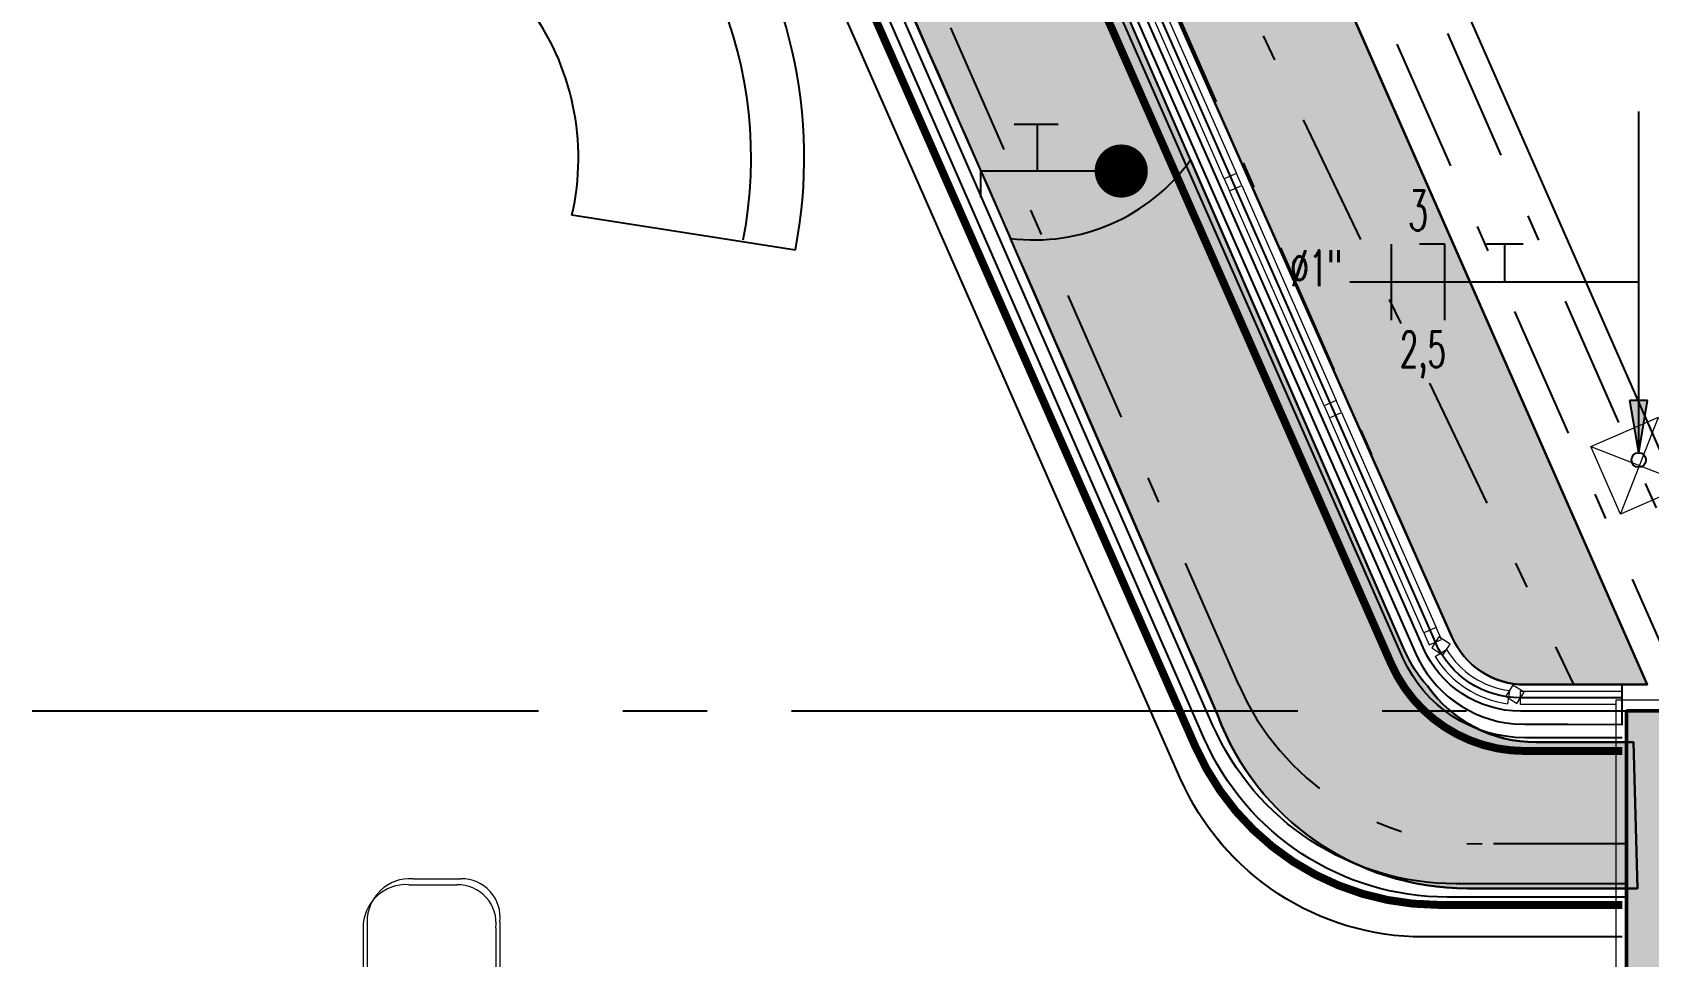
# Model space of a CAD drawing. Extents: x -14.2 to 52.3, y 3.7 to 90.9.
# Drawn here: x 33.48 to 39.56, y 25.63 to 29.11 of the extents above; entities that cross this region are included whole.
import ezdxf
from ezdxf.enums import TextEntityAlignment as Align

# ---------------------------------------------------------------- set-up
doc = ezdxf.new("R2010")
doc.units = 0
for name, pattern in [('DASHDOT', [1, 0.5, -0.25, 0, -0.25]), ('limpo_PINI-PSG-PE-0102-LAZ-R00$0$CENTER2', [28.575000000000003, 19.05, -3.175, 3.175, -3.175]), ('limpo_PINI-PSG-PE-0102-LAZ-R00$0$DASHDOT', [1, 0.5, -0.25, 0, -0.25]), ('limpo_PINI-PSG-PE-0102-LAZ-R00$0$HIDDEN2', [0.1875, 0.125, -0.0625]), ('limpo_PINI-PSG-PE-0102-LAZ-R00$0$TELEFONE_TETO', [1.04, 0.6, -0.1, 0.07, -0.1, 0.07, -0.1])]:
    doc.linetypes.add(name, pattern=pattern)
for name, color, linetype in [('CONTROL', 15, 'DASHDOT'), ('FOR_CONTROL', 2, 'Continuous'), ('limpo_PINI-PSG-PE-0102-LAZ-R00$0$E-TOMADAS', 1, 'Continuous'), ('limpo_PINI-PSG-PE-0102-LAZ-R00$0$FIACAO', 253, 'Continuous'), ('limpo_PINI-PSG-PE-0102-LAZ-R00$0$INDICACAO_CIRCUITO_FIA', 253, 'Continuous'), ('limpo_PINI-PSG-PE-0102-LAZ-R00$0$INDICACAO_DIAM_TUBULACAO', 253, 'Continuous'), ('limpo_PINI-PSG-PE-0102-LAZ-R00$0$LINHA_DE_CHAMADA', 41, 'Continuous'), ('limpo_PINI-PSG-PE-0102-LAZ-R00$0$LUMINÁRIAS', 1, 'Continuous'), ('limpo_PINI-PSG-PE-0102-LAZ-R00$0$PA_ESTR', 181, 'limpo_PINI-PSG-PE-0102-LAZ-R00$0$CENTER2'), ('limpo_PINI-PSG-PE-0102-LAZ-R00$0$PA_EXTE_1', 1, 'Continuous'), ('limpo_PINI-PSG-PE-0102-LAZ-R00$0$PA_EXTE_3', 3, 'Continuous'), ('limpo_PINI-PSG-PE-0102-LAZ-R00$0$PA_INST HID', 162, 'Continuous'), ('limpo_PINI-PSG-PE-0102-LAZ-R00$0$PA_INST_ELET', 162, 'Continuous'), ('limpo_PINI-PSG-PE-0102-LAZ-R00$0$PA_LIDER', 12, 'Continuous'), ('limpo_PINI-PSG-PE-0102-LAZ-R00$0$PA_MOBI', 1, 'Continuous'), ('limpo_PINI-PSG-PE-0102-LAZ-R00$0$PA_PISO_1', 11, 'Continuous'), ('limpo_PINI-PSG-PE-0102-LAZ-R00$0$PA_PROJ_I', 2, 'limpo_PINI-PSG-PE-0102-LAZ-R00$0$DASHDOT'), ('limpo_PINI-PSG-PE-0102-LAZ-R00$0$QUADROS', 1, 'Continuous'), ('limpo_PINI-PSG-PE-0102-LAZ-R00$0$XR_ARQT', 7, 'Continuous'), ('limpo_PINI-PSG-PE-0102-LAZ-R00$0$XR_ELET', 31, 'Continuous'), ('XR_ARQT', 7, 'Continuous')]:
    doc.layers.add(name, color=color, linetype=linetype)
for name, color, linetype, lineweight, true_color in [('limpo_PINI-PSG-PE-0102-LAZ-R00$0$0-8', 7, 'Continuous', 5, 0x999999), ('PA_VEGE_FOR_PESEBZ', 7, 'Continuous', 0, 0x9366e5), ('PA_VEGE_FOR_PHBI', 7, 'Continuous', 0, 0x87c4aa)]:
    doc.layers.add(name, color=color, linetype=linetype, lineweight=lineweight, true_color=true_color)
for name, color, linetype, lineweight in [('limpo_PINI-PSG-PE-0102-LAZ-R00$0$A-FLOR', 192, 'Continuous', 5), ('limpo_PINI-PSG-PE-0102-LAZ-R00$0$A-FLOR-PATT', 8, 'Continuous', 5), ('limpo_PINI-PSG-PE-0102-LAZ-R00$0$A-GLAZ-CURT', 52, 'Continuous', 5), ('limpo_PINI-PSG-PE-0102-LAZ-R00$0$A-GLAZ-CWMG', 1, 'Continuous', 5), ('limpo_PINI-PSG-PE-0102-LAZ-R00$0$A-WALL', 1, 'Continuous', 5), ('limpo_PINI-PSG-PE-0102-LAZ-R00$0$A-WALL-FNSH', 1, 'Continuous', 40), ('limpo_PINI-PSG-PE-0102-LAZ-R00$0$ARQ_MOBILIÁRIO', 135, 'Continuous', 5), ('limpo_PINI-PSG-PE-0102-LAZ-R00$0$LAYOUT_AMB_LAZ_dwg', 8, 'Continuous', 5), ('limpo_PINI-PSG-PE-0102-LAZ-R00$0$S-BEAM', 12, 'Continuous', 5), ('limpo_PINI-PSG-PE-0102-LAZ-R00$0$S-COLS', 52, 'Continuous', 5)]:
    doc.layers.add(name, color=color, linetype=linetype, lineweight=lineweight)
doc.layers.add('PA_VEGE_AUX2', color=6, linetype='Continuous', plot=False)
doc.layers.add('PA_VEGE_FOR_PHDN', color=7, linetype='Continuous', true_color=0xc2ffe0)
doc.styles.add('limpo_PINI-PSG-PE-0102-LAZ-R00$0$RomanS', font='romans__.ttf', dxfattribs={"width": 1.25, "height": 0.03750000000000002})

# ---------------------------------------------------------------- blocks, each defined once
blk = doc.blocks.new('limpo_PINI-PSG-PE-0102-LAZ-R00$0$A$C8f703a41')
at = {"layer": 'limpo_PINI-PSG-PE-0102-LAZ-R00$0$PA_MOBI'}
blk.add_line((0.5514178686292084, -0.2976055240880235), (0.6200701684964685, -0.10975754905785), dxfattribs=at)
for points in [[(-1.340000000000003, -0.595000000000006, -0.4440298507462717), (1.339999999999996, -0.595000000000006, 0.4516522684278552)], [(-1.191639239402221, -0.729123393615172, -0.3055446476750665), (0.5514178686292084, -0.2976055240880235, -0.444029850746271)], [(-0.7312709093469678, -1.190000000000005, -0.4649439703592558), (0.7312709093469678, -1.190000000000005, -0.4440298507462713)]]:
    blk.add_lwpolyline(points, format="xyb", dxfattribs=at)
for points in [[(-0.7300583742681539, -1.190000000000005), (-1.340000000000011, -0.5950000000000131)], [(0.7300583742681539, -1.190000000000005), (1.339999999999996, -0.595000000000006)]]:
    blk.add_lwpolyline(points, dxfattribs=at)
blk = doc.blocks.new('limpo_PINI-PSG-PE-0102-LAZ-R00$0$LAZ GERAL - PNE_dwg-25011385-009 - PRE - PAV_ LAZER - GERAL')
at = {"layer": 'limpo_PINI-PSG-PE-0102-LAZ-R00$0$0-8'}
for p, q in [((13.28212592987141, 1.095977211046218), (13.46319968951363, 1.095977211046218)), ((13.11015248911995, 0.9334829212129065), (13.11015248911995, -3.14152849862576)), ((13.61032352968773, 0.9334953841149805), (13.61032352968773, -3.141540968340635))]:
    blk.add_line(p, q, dxfattribs=at)
blk.add_arc((13.46510836320839, 0.9498558044612402), 0.1461338698917213, 353.5719737863608, 90.74836898082337, dxfattribs=at)
blk.add_ellipse((13.27290802186448, 0.9334829189419693), major_axis=(-0.0262379346162071, 0.1606266966452197), ratio=0.999999962430132, start_param=6.064601172287468, end_param=7.692064346469013, dxfattribs=at)
blk = doc.blocks.new('limpo_PINI-PSG-PE-0102-LAZ-R00$0$PINI-EST-PE-1101-TQR-R20_rvt-1-5PPE_008_LAZER__P_A_0_09_')
at = {"layer": 'limpo_PINI-PSG-PE-0102-LAZ-R00$0$A-FLOR-PATT', "lineweight": 18}
h = blk.add_hatch(dxfattribs=at)
h.set_pattern_fill('FP_1', color=130, style=0, pattern_type=2)
h.set_pattern_definition([(0, (0, 0), (609.6, 152.4), [5.029, -452.171, 5.029, -452.171, -2438.4]), (0, (0, 0), (609.6, 152.4), [-914.4, 5.029, -909.3710000000001, 5.029, -452.171, -1066.8]), (0, (0, 0), (609.6, 152.4), [-2286, 5.029, -299.771, 5.029, -756.971]), (120, (228.6, 76.2), (-436.7822715367483, 451.7290861469939), [5.028999999999999, -452.1709999999999, 5.028999999999999, -452.1709999999999, -2438.4]), (120, (228.6, 76.2), (-436.7822715367483, 451.7290861469939), [-914.3999999999999, 5.028999999999999, -909.371, 5.028999999999999, -452.1709999999999, -1066.8]), (120, (228.6, 76.2), (-436.7822715367483, 451.7290861469939), [-2286, 5.028999999999999, -299.7709999999999, 5.028999999999999, -756.9709999999999]), (240, (304.8, 381), (-172.8177284632514, -604.1290861469938), [5.029, -452.171, 5.029, -452.171, -2438.4]), (240, (304.8, 381), (-172.8177284632514, -604.1290861469938), [-914.4, 5.029, -909.3710000000001, 5.029, -452.171, -1066.8]), (240, (304.8, 381), (-172.8177284632514, -604.1290861469938), [-2286, 5.029, -299.771, 5.029, -756.971])])
h.paths.add_polyline_path([(24174.12948012507, 2434.99993635996), (24175.00013457793, 2434.99993635996), (24174.12948012507, 2482.969898570745), (24165.22718061338, 2434.99993635996)])
h.paths.add_polyline_path([(30483.84847208266, 2434.99993635996), (30485.69203251723, 2434.99993635996), (30469.31467586347, 2443.363483596082), (30482.52136896564, 2435.581564206451)])
h.paths.add_polyline_path([(20090.00013457793, 2435.016531680302), (20210.00013457793, 2435.016531680302), (20210.00013457793, 3076.245419349816), (20090.00013457793, 3098.515104214511), (20090.00013457793, 2438.288857671218)])
h.paths.add_polyline_path([(30434.61739998258, 2466.010731075427), (30410.24526413755, 2483.566790485756), (30420.84526559883, 2474.999936359969)])
h.paths.add_polyline_path([(19811.67382114466, 3241.703788267271), (19820.79708289557, 3290.864403550398), (16899.06737972136, 3833.081068129576), (16828.56817204364, 3795.310644296881), (19810.00013457795, 3242.014392203871)])
h.paths.add_polyline_path([(11437.75475727265, 4789.48763644317), (11429.43224662099, 4790.182109004837), (11436.71033268317, 4789.566540996405)])
h.paths.add_polyline_path([(11269.65790267236, 4802.032646798116), (11267.55227095489, 4802.188822487106), (11267.55227095462, 4802.039693067496)])
h.paths.add_polyline_path([(19951.94802760674, 8311.850830497078), (19951.94855992312, 8311.852877721609), (19951.93588164381, 8311.85108796181)])
h.paths.add_polyline_path([(20158.98645644569, 8352.97077591366), (20162.40930674609, 8353.34709143413), (20159.00853600827, 8352.973354179047)])
h.paths.add_polyline_path([(20258.61833373036, 8364.617270002123), (20258.73375417427, 8364.630790656622), (20258.67823182325, 8364.630790656622)])
h.paths.add_polyline_path([(15587.23790758374, 8658.350091520882), (15588.53303471133, 8667.085143168882), (10225.00000000001, 9462.324531899543), (10225.00000000001, 9460.538787138905), (15579.90467624021, 8659.447140064329)])
h.paths.add_polyline_path([(17609.56245493551, 8661.457344764083), (17609.56245493551, 8661.460633899853), (17609.5404176178, 8661.460633899853)])
at = {"layer": 'limpo_PINI-PSG-PE-0102-LAZ-R00$0$S-BEAM'}
h = blk.add_hatch(color=50, dxfattribs=at)
h.paths.add_polyline_path([(30692.64068990745, 2383.138021450416), (31035.00013457809, 2383.250607111379), (30670.78675498054, 2384.947517371458), (30691.28095227011, 2383.250607111379)])
h.paths.add_polyline_path([(30633.8100356645, 2388.00917299548), (30602.84502362705, 2393.259974239859), (30620.60750663841, 2389.102336423488)])
h.paths.add_polyline_path([(30563.77645004259, 2403.145700071317), (30534.04386161006, 2413.000864893909), (30550.07721967178, 2406.612088094301)])
at = {"layer": 'limpo_PINI-PSG-PE-0102-LAZ-R00$0$S-COLS'}
blk.add_hatch(color=8, dxfattribs=at).paths.add_polyline_path([(31075.00013457803, -4035.000063640041), (31575.00013457804, -4035.000063640041), (31575.00013457804, 2434.99993635996), (31075.00013457803, 2434.99993635996), (31075.00013457803, -3641.776086235506)])
at = {"layer": 'limpo_PINI-PSG-PE-0102-LAZ-R00$0$S-BEAM', "color": 55, "lineweight": 18}
blk.add_line((30485.69203251725, 2434.999936359939), (30483.8484720827, 2434.999936359939), dxfattribs=at)
at = {"layer": 'limpo_PINI-PSG-PE-0102-LAZ-R00$0$S-COLS', "color": 7, "lineweight": 50}
for p, q in [((31575.000134578, 2434.999936359963), (31075.000134578, 2434.999936359962)), ((31075.000134578, 2434.999936359962), (31075.000134578, -4035.000063640035))]:
    blk.add_line(p, q, dxfattribs=at)
blk = doc.blocks.new('limpo_PINI-PSG-PE-0102-LAZ-R00$0$Montante retangular - 50 x 50-2589610-5PPE_008_LAZER__P_A_0_09_')
at = {"layer": 'limpo_PINI-PSG-PE-0102-LAZ-R00$0$A-GLAZ-CWMG'}
for p, q in [((28078.0438770497, 7810.10169709853), (28123.81498351684, 7830.226453315029)), ((28433.69375343197, 7001.222912093751), (28078.0438770497, 7810.10169709853)), ((28123.81498351684, 7830.226453315029), (28479.46485989911, 7021.34766831025)), ((28479.46485989911, 7021.34766831025), (28433.69375343197, 7001.222912093751))]:
    blk.add_line(p, q, dxfattribs=at)
blk = doc.blocks.new('limpo_PINI-PSG-PE-0102-LAZ-R00$0$Montante retangular - 50 x 50-2415402-5PPE_008_LAZER__P_A_0_09_')
at = {"layer": 'limpo_PINI-PSG-PE-0102-LAZ-R00$0$A-GLAZ-CWMG'}
for p, q in [((0, 25.00000000000001), (-50, 25.00000000000001)), ((-50, 25.00000000000001), (-50, -25)), ((0, -25), (0, 25.00000000000001)), ((-50, -25), (0, -25))]:
    blk.add_line(p, q, dxfattribs=at)
blk = doc.blocks.new('limpo_PINI-PSG-PE-0102-LAZ-R00$0$Montante retangular - 50 x 50-2415400-5PPE_008_LAZER__P_A_0_09_')
at = {"layer": 'limpo_PINI-PSG-PE-0102-LAZ-R00$0$A-GLAZ-CWMG'}
for p, q in [((-25, -25), (-25, 25)), ((-25, 25), (25, 25)), ((25, 25), (25, -25.00000000000001)), ((25, -25), (-25, -25))]:
    blk.add_line(p, q, dxfattribs=at)
blk = doc.blocks.new('limpo_PINI-PSG-PE-0102-LAZ-R00$0$Parede básica _ DAA_VID - CINZA 2 - ___-2883724-5PPE_008_LAZER__P_A_0_09_')
at = {"layer": 'limpo_PINI-PSG-PE-0102-LAZ-R00$0$A-WALL'}
for p, q in [((30675.974971138, 2458.138021006816), (30675.97497107362, 2508.138021006816)), ((30675.97497107362, 2508.138021006816), (31059.16476182784, 2508.138021500218)), ((31059.16476182784, 2508.138021500218), (31059.16476187051, 2474.999936359962)), ((31035.00013457805, 2458.138021469103), (30675.974971138, 2458.138021006816))]:
    blk.add_line(p, q, dxfattribs=at)
blk = doc.blocks.new('limpo_PINI-PSG-PE-0102-LAZ-R00$0$Parede básica _ DAA_VID - CINZA 2 - ___-2387447-5PPE_008_LAZER__P_A_0_09_')
at = {"layer": 'limpo_PINI-PSG-PE-0102-LAZ-R00$0$A-WALL'}
for p, q in [((30354.96859346049, 2639.282647595706), (30397.76944375311, 2665.130030717189)), ((30634.15310699231, 2510.840128181306), (30627.71897412111, 2461.255836977381))]:
    blk.add_line(p, q, dxfattribs=at)
for radius, start, end in [(374.9999999999949, 211.1277285342301, 262.6065252366297), (324.9999999999999, 211.1277285342299, 262.6065252366291)]:
    blk.add_arc((30675.97497065514, 2833.138021006819), radius, start, end, dxfattribs=at)
blk = doc.blocks.new('limpo_PINI-PSG-PE-0102-LAZ-R00$0$Montante retangular - 50 x 50-2873408-5PPE_008_LAZER__P_A_0_09_')
at = {"layer": 'limpo_PINI-PSG-PE-0102-LAZ-R00$0$A-GLAZ-CWMG'}
for p, q in [((-50, -25), (-50, 25)), ((-50, 25), (0, 25)), ((0, 25), (0, -25)), ((0, -25), (-50, -25))]:
    blk.add_line(p, q, dxfattribs=at)
blk = doc.blocks.new('limpo_PINI-PSG-PE-0102-LAZ-R00$0$Montante retangular - 50 x 50-2873409-5PPE_008_LAZER__P_A_0_09_')
at = {"layer": 'limpo_PINI-PSG-PE-0102-LAZ-R00$0$A-GLAZ-CWMG'}
for p, q in [((0, 25.00000000000001), (-50, 25.00000000000001)), ((-50, 25.00000000000001), (-50, -25)), ((0, -25), (0, 25.00000000000001)), ((-50, -25), (0, -25))]:
    blk.add_line(p, q, dxfattribs=at)
blk = doc.blocks.new('limpo_PINI-PSG-PE-0102-LAZ-R00$0$LAYOUT_AMB_LAZ_dwg-2867451-5PPE_008_LAZER__P_A_0_09_')
at = {"layer": 'limpo_PINI-PSG-PE-0102-LAZ-R00$0$ARQ_MOBILIÁRIO', "color": 9}
for p, q in [((43427.17390005328, 20124.55449255686), (43608.24765974758, 20124.55449255686)), ((43255.20045831764, 19962.06020332557), (43255.20045831764, 15887.04878178852)), ((43755.37149838875, 19962.07266859893), (43755.37149838875, 15887.03631651425))]:
    blk.add_line(p, q, dxfattribs=at)
for centre, radius, start, end in [((43417.95599234093, 19962.06020332557), 162.7555340243094, 86.7532288513745, 180.0000000000509), ((43610.15633279476, 19978.43308883149), 146.1338689992205, 353.5719737918296, 90.74836874139375)]:
    blk.add_arc(centre, radius, start, end, dxfattribs=at)
blk = doc.blocks.new('limpo_PINI-PSG-PE-0102-LAZ-R00$0$A$C745163c0')
at = {"layer": 'limpo_PINI-PSG-PE-0102-LAZ-R00$0$A-FLOR'}
blk.add_lwpolyline([(21887.80459531949, 8852.73126358214), (23715.54180912365, 4695.685619606553, 0.2948889407312519), (24630.96744041858, 4098.172779056662), (25355.00000000008, 4098.187120092585)], format="xyb", dxfattribs=at)
at = {"layer": 'limpo_PINI-PSG-PE-0102-LAZ-R00$0$A-WALL'}
for p, q in [((24554.92949065802, 5146.890522925496), (22626.4233514788, 9533.023645201254)), ((23624.04443116607, 5259.816397075312), (21975.35723001972, 9026.186040421537)), ((22021.12833648686, 9046.31079663803), (23669.81559897598, 5279.941180024216)), ((25012.64055532944, 4898.138085090482), (25355.00000000009, 4898.138085090482)), ((25355.00000000009, 4848.138085090482), (25012.64055532944, 4848.138085090482))]:
    blk.add_line(p, q, dxfattribs=at)
for radius in [499.9999999999994, 449.9999999999964]:
    blk.add_arc((25012.64055532944, 5348.138085090482), radius, 203.7342536970392, 270, dxfattribs=at)
at = {"layer": 'limpo_PINI-PSG-PE-0102-LAZ-R00$0$A-WALL-FNSH', "lineweight": 5}
for p, q in [((25925.00000000005, 4990.000000000033), (25355.00000000009, 4990.000000000036)), ((25355.00000000009, 4990.000000000036), (25355.00000000006, -1519.999999999967)), ((25395.00000000009, 4950.000000000033), (25895.00000000005, 4950.000000000033)), ((25395.00000000006, -1519.999999999967), (25395.00000000009, 4950.000000000033))]:
    blk.add_line(p, q, dxfattribs=at)
at = {"lineweight": 5}
blk.add_blockref('limpo_PINI-PSG-PE-0102-LAZ-R00$0$PINI-EST-PE-1101-TQR-R20_rvt-1-5PPE_008_LAZER__P_A_0_09_', (-5680.000134577966, 2515.000063640069), dxfattribs=at)
at = {"layer": 'limpo_PINI-PSG-PE-0102-LAZ-R00$0$A-GLAZ-CURT'}
blk.add_blockref('limpo_PINI-PSG-PE-0102-LAZ-R00$0$Parede básica _ DAA_VID - CINZA 2 - ___-2387447-5PPE_008_LAZER__P_A_0_09_', (-5680.000134577966, 2515.000063640069), dxfattribs=at)
at = {"layer": 'limpo_PINI-PSG-PE-0102-LAZ-R00$0$A-GLAZ-CWMG'}
for p in [(-4552.676237027023, -48.94961021769996), (-4176.90160455096, -903.5995014105501), (-3801.126972074879, -1758.249392603462)]:
    blk.add_blockref('limpo_PINI-PSG-PE-0102-LAZ-R00$0$Montante retangular - 50 x 50-2589610-5PPE_008_LAZER__P_A_0_09_', p, dxfattribs=at)
at = {"layer": 'limpo_PINI-PSG-PE-0102-LAZ-R00$0$A-GLAZ-CWMG', "extrusion": (0, 0, -1)}
for name, p, rotation in [('limpo_PINI-PSG-PE-0102-LAZ-R00$0$Montante retangular - 50 x 50-2415400-5PPE_008_LAZER__P_A_0_09_', (-23913.96544762408, 6939.450127029791), 66.26574630291577), ('limpo_PINI-PSG-PE-0102-LAZ-R00$0$Montante retangular - 50 x 50-2415400-5PPE_008_LAZER__P_A_0_09_', (-24289.74008010016, 6084.80023583689), 66.26574630291577), ('limpo_PINI-PSG-PE-0102-LAZ-R00$0$Montante retangular - 50 x 50-2873408-5PPE_008_LAZER__P_A_0_09_', (-24995.97483652785, 4998.138084646886), 213.1328731145703)]:
    blk.add_blockref(name, p, dxfattribs=dict(at, rotation=rotation))
at = {"layer": 'limpo_PINI-PSG-PE-0102-LAZ-R00$0$A-GLAZ-CWMG'}
for name, p, rotation in [('limpo_PINI-PSG-PE-0102-LAZ-R00$0$Montante retangular - 50 x 50-2415402-5PPE_008_LAZER__P_A_0_09_', (24675.57709080717, 5207.264791131394), 293.7342536970842), ('limpo_PINI-PSG-PE-0102-LAZ-R00$0$Montante retangular - 50 x 50-2873409-5PPE_008_LAZER__P_A_0_09_', (24675.57709080719, 5207.264791131394), 146.8671268854297)]:
    blk.add_blockref(name, p, dxfattribs=dict(at, rotation=rotation))
at = {"layer": 'limpo_PINI-PSG-PE-0102-LAZ-R00$0$A-WALL'}
blk.add_blockref('limpo_PINI-PSG-PE-0102-LAZ-R00$0$Parede básica _ DAA_VID - CINZA 2 - ___-2883724-5PPE_008_LAZER__P_A_0_09_', (-5680.000134577966, 2515.000063640069), dxfattribs=at)
at = {"layer": 'limpo_PINI-PSG-PE-0102-LAZ-R00$0$LAYOUT_AMB_LAZ_dwg', "color": 9}
blk.add_blockref('limpo_PINI-PSG-PE-0102-LAZ-R00$0$LAYOUT_AMB_LAZ_dwg-2867451-5PPE_008_LAZER__P_A_0_09_', (-22615.14801766327, -15829.55975639649), dxfattribs=at)
blk = doc.blocks.new('*U460', base_point=(94.90359918450726, -15.61479870913291))
at = {"layer": 'limpo_PINI-PSG-PE-0102-LAZ-R00$0$E-TOMADAS', "lineweight": 0}
for p, q in [((94.90373430829513, -15.43369470894078), (94.90373430829513, -15.79590271351601)), ((94.93607430832944, -15.43369470894078), (94.90373430829513, -15.43369470894078)), ((94.93607430832944, -15.79590271351601), (94.93607430832944, -15.43369470894078)), ((94.34524049357296, -15.75339871396984), (94.34524049357296, -15.47619870988394)), ((94.34524049357296, -15.75339871396984), (94.62244049381715, -15.47619870988394)), ((94.34524049357296, -15.47619870988394), (94.62244049381715, -15.75339871396984)), ((94.34524049357296, -15.47619870988394), (94.62244049381715, -15.47619870988394)), ((94.62244049381715, -15.47619870988394), (94.62244049381715, -15.75339871396984)), ((94.7420343082982, -15.48543871318663), (94.7420343082982, -15.74415871066714)), ((94.90373430829513, -15.45309871000911), (94.77437430833251, -15.45309871000911)), ((94.7420343082982, -15.53023585615421), (94.90359918450721, -15.53023585615421)), ((94.62244049381715, -15.61479870913292), (94.7420343082982, -15.61479870913292)), ((94.7420343082982, -15.61479870913292), (94.90359918450721, -15.61479870913292)), ((94.62244049381715, -15.75339871396984), (94.34524049357296, -15.75339871396984)), ((94.7420343082982, -15.69936156630258), (94.90359918450721, -15.69936156630258)), ((94.77437430833251, -15.77649871384467), (94.90373430829513, -15.77649871384467)), ((94.90373430829513, -15.79590271351601), (94.93607430832944, -15.79590271351601))]:
    blk.add_line(p, q, dxfattribs=at)
for centre, start, end in [((94.77437430833251, -15.48543871318663), 90, 180), ((94.77437430833251, -15.74415871066714), 180, 270)]:
    blk.add_arc(centre, 0.03234000000000055, start, end, dxfattribs=at)
blk = doc.blocks.new('*U463')
blk.add_hatch(color=256).paths.add_polyline_path([(0.01667302848008655, 0.007380185201791248), (0.1455750557788589, 0.0405098844785873), (0.1278626112945681, 0.0805251528307983)])
for p, q in [((0.01667302848008637, 0.007380185201791506), (0.7993607051921482, 0.3538307425311487)), ((0.01667302848008656, 0.007380185201791231), (0.1278626112945681, 0.0805251528307983)), ((0.1455750557788589, 0.0405098844785873), (0.1278626112945681, 0.0805251528307983)), ((0.01667302848008656, 0.007380185201791231), (0.1455750557788589, 0.0405098844785873))]:
    blk.add_line(p, q)
blk.add_circle((0, 0), 0.01823340374999999)
blk = doc.blocks.new('*U453', base_point=(110.4651008013974, -15.82662574341481))
at = {"color": 41}
for p, q in [((110.3651008013998, -15.96912574340729), (110.3651008013998, -15.68412574342233)), ((110.5651008013949, -15.68412574342233), (110.4701008013999, -15.68412574342233)), ((110.5651008013949, -15.96912574340729), (110.5651008013949, -15.68412574342233))]:
    blk.add_line(p, q, dxfattribs=at)
blk = doc.blocks.new('*U454', base_point=(110.7912128649153, -15.82662574341481))
at = {"color": 41, "linetype": 'Continuous'}
for p, q in [((110.8598249284358, -15.68412574342233), (110.7226008013951, -15.68412574342233)), ((110.7912128649155, -15.82662574341481), (110.7912128649155, -15.68412574342233))]:
    blk.add_line(p, q, dxfattribs=at)
blk = doc.blocks.new('limpo_PINI-PSG-PE-0102-LAZ-R00$0$A$C1A297CD0')
at = {"layer": 'limpo_PINI-PSG-PE-0102-LAZ-R00$0$LINHA_DE_CHAMADA'}
blk.add_lwpolyline([(27.44104460422206, 6.562910101430587), (27.16306226759841, 6.562910101430587), (26.35333814056245, 6.562910101430587)], dxfattribs=at)
at = {"layer": 'limpo_PINI-PSG-PE-0102-LAZ-R00$0$FIACAO'}
for name, p in [('*U453', (26.61083814056001, 6.562910101430587)), ('*U454', (26.93695020407799, 6.562910101430587))]:
    blk.add_blockref(name, p, dxfattribs=at)
at = {"layer": 'limpo_PINI-PSG-PE-0102-LAZ-R00$0$LUMINÁRIAS', "rotation": 23.64282280247919}
blk.add_blockref('*U460', (27.82851569851194, 6.041167270624682), dxfattribs=at)
at = {"layer": 'limpo_PINI-PSG-PE-0102-LAZ-R00$0$QUADROS', "linetype": 'limpo_PINI-PSG-PE-0102-LAZ-R00$0$TELEFONE_TETO', "xscale": 1.5, "yscale": 1.5, "zscale": 1.5, "rotation": 66.12379924662106}
blk.add_blockref('*U463', (27.44104460422201, 5.893607315912204), dxfattribs=at)
at = {"layer": 'limpo_PINI-PSG-PE-0102-LAZ-R00$0$INDICACAO_CIRCUITO_FIA', "style": 'limpo_PINI-PSG-PE-0102-LAZ-R00$0$RomanS', "width": 0.6}
blk.add_text('3', height=0.15, dxfattribs=at).set_placement((26.61083814056001, 6.757910101423056), align=Align.CENTER)
at = {"layer": 'limpo_PINI-PSG-PE-0102-LAZ-R00$0$INDICACAO_DIAM_TUBULACAO', "style": 'limpo_PINI-PSG-PE-0102-LAZ-R00$0$RomanS', "width": 0.6}
for s, p in [('%%C1"', (26.13016509001162, 6.547954198905829)), ('2,5', (26.54220473289671, 6.242381354619285))]:
    blk.add_text(s, height=0.135, dxfattribs=at).set_placement(p)
blk = doc.blocks.new('limpo_PINI-PSG-PE-0102-LAZ-R00$0$A$C542bfc4c')
blk.add_blockref('limpo_PINI-PSG-PE-0102-LAZ-R00$0$A$C1A297CD0', (0, 0))
blk = doc.blocks.new('limpo_PINI-PSG-PE-0102-LAZ-R00$0$A$Cd24d9337')
at = {"layer": 'limpo_PINI-PSG-PE-0102-LAZ-R00$0$PA_INST HID'}
for p, q in [((-0.07745650418974037, 0.1745672805476488), (0.08795544096028607, 0.1745672805476488)), ((-1.818989403545856e-12, -1.13686837721616e-13), (-1.818989403545856e-12, 0.1745672805476488)), ((-0.2148146140771132, -1.13686837721616e-13), (0.2148146140734752, -1.13686837721616e-13)), ((0.2148146140734752, -1.13686837721616e-13), (0.2148146140734752, -0.09937347416206421))]:
    blk.add_line(p, q, dxfattribs=at)
at = {"layer": 'limpo_PINI-PSG-PE-0102-LAZ-R00$0$PA_INST HID', "const_width": 0.1}
blk.add_lwpolyline([(-0.3648146140772042, -1.13686837721616e-13, 1), (-0.2648146140772951, -1.13686837721616e-13, 1)], format="xyb", close=True, dxfattribs=at)
blk = doc.blocks.new('limpo_PINI-PSG-PE-0102-LAZ-R00')
at = {"layer": 'limpo_PINI-PSG-PE-0102-LAZ-R00$0$XR_ARQT', "xscale": 0.001000000000038553, "yscale": 0.001000000000038553, "zscale": 0.001000000000038553}
blk.add_blockref('limpo_PINI-PSG-PE-0102-LAZ-R00$0$A$C745163c0', (14.12395706891857, 21.59203309899526), dxfattribs=at)
at = {"layer": 'limpo_PINI-PSG-PE-0102-LAZ-R00$0$PA_ESTR', "ltscale": 0.1}
blk.add_lwpolyline([(10.65895693414299, 26.54088684224051), (40.01898434083127, 26.5408868422404)], dxfattribs=at)
at = {"layer": 'limpo_PINI-PSG-PE-0102-LAZ-R00$0$PA_EXTE_1'}
for points in [[(39.50314910275468, 26.54020418827247), (39.11995931200046, 26.54020418777907, -0.2974752068273768), (38.75379045974827, 26.77920613804708), (36.4790179084299, 31.95287659222969, 0.2563556750762595), (35.29595580577164, 32.86096164803962), (20.32544219422238, 35.16565375572382, 0.1073185203774769), (18.20746620908963, 35.03614981330407), (8.655350403534003, 32.34219071013024, -0.1909230466385676), (7.665837739516308, 32.44389003198035), (3.510576998929508, 35.15351757896032, -0.2534651593865649), (2.149242396507864, 37.66643932759862), (2.149242396507874, 42.60991663283981)], [(39.5031491026903, 26.59020418827247), (39.11995931193608, 26.59020418777907, -0.2974752068273764), (38.79956156621541, 26.79933089426358), (36.52478901489704, 31.97300134844619, 0.2563556750762587), (35.30356361860465, 32.91037947057256), (20.33305000705538, 35.21507157825677, 0.1073185203774768), (18.19389426207131, 35.08427259641282), (8.641778456515683, 32.39031349323899, -0.1904383562329559), (7.69107291079554, 32.48712575871225), (3.537888088889147, 35.19539960810429, -0.2534651593865651), (2.199242396507865, 37.66643932759862), (2.199242396507874, 42.60991663283981)]]:
    blk.add_lwpolyline(points, format="xyb", dxfattribs=at)
at = {"layer": 'limpo_PINI-PSG-PE-0102-LAZ-R00$0$PA_EXTE_3'}
for points in [[(46.55742310449922, 42.40663375444983), (44.00511449523081, 24.76615001020144), (40.03395706991754, 24.76586188815463), (40.03320433660195, 26.64020418822266), (38.65198260117864, 29.78161104188493), (40.29972416328104, 30.50609423236471), (37.96440165836133, 35.81747757822434, 0.2683957707126642), (35.54058546874453, 37.59261284312056), (20.31764975009972, 39.2383597344736, 0.07421509004801954), (17.36772432612191, 39.11891951700164), (10.97127630192151, 37.89786908474773, -0.3116378365147482), (7.85278415281663, 39.27397489233033), (5.925703561764665, 42.40990412865475), (46.55742310449922, 42.40663375444982)], [(39.50314910275468, 26.44020418822267), (39.13662503073768, 26.44020418822267, -0.2974752064769888), (38.67891396606625, 26.73895662605768), (36.75040782688703, 31.12508974833344, 0.2563556750762596), (35.60550901786291, 32.00388173782692), (30.41351298181934, 32.80318312439832, 0.1073185203774735), (29.9899177847928, 32.77728233591437), (28.81402366523084, 32.44564788630689, -0.1059142104294163), (28.39592022247577, 32.41891725473381), (16.66052430929419, 34.17046027965017, 0.1059142104294202), (15.40621398102893, 34.09026838493092), (8.696066244588966, 32.19782236080398, -0.192229068489031), (7.589911038614702, 32.31432708691185), (2.260576998929505, 35.78956275141309, -0.2534651593865648), (0.8992423965078631, 38.30248450005139), (0.8992423965078695, 40.96005335669973)], [(39.51895706989767, 25.89020418822267), (38.87739990568068, 25.89020418822267, -0.2979212928552859), (37.96131928340163, 26.48921005673838), (36.14511281189509, 30.63837689977023, 0.2563556750762612), (34.96205070923683, 31.54646195558016), (30.45859281241719, 32.23976374477736, 0.1073185203774698), (30.01381785553934, 32.21256791686923), (29.42694976964108, 32.04705499234541, -0.1059142104294215), (29.02975149902374, 32.02166089235098), (26.00921265627741, 32.46950962328962), (26.053212006994, 32.76626551141406)], [(39.51895706989772, 25.84020418822267), (38.84470594864217, 25.84020418822267, -0.2979212972853552), (37.92862531983667, 26.43921007164823), (36.09934170542795, 30.61825214355373, 0.2563556750762603), (34.95444289640383, 31.49704413304721), (30.45098499958418, 32.19034592224441, 0.1073185203774703), (30.02738980255766, 32.16444513376047), (29.4405217166594, 31.99893220923666, -0.1059142104294223), (29.0224182739043, 31.97220157766358), (26.00187943115798, 32.42005030860222)]]:
    blk.add_lwpolyline(points, format="xyb", dxfattribs=at)
blk.add_lwpolyline([(28.8004517182125, 32.49377066941563), (29.97634583777444, 32.82540511902312, -0.1073185203774773), (30.42112079465234, 32.85260094693125), (35.61311683069591, 32.05329956035987, -0.2563556750762163), (36.79617893335406, 31.14521450455018), (38.72468507253339, 26.75908138227418, 0.2726246046104459), (39.09531499456237, 26.49210433226287), (39.50314910275468, 26.49020418822267), (39.50314910275468, 26.64020418822267), (39.59624745389347, 26.64020418822266), (37.04908778488564, 32.43338325308952, 0.2562254478319733), (34.76073944432697, 34.19074375498104), (27.49462238043932, 35.31400808084514, 0.4605582053293561), (26.29483466359245, 34.39083201570344), (26.06054523211344, 32.81572482610147), (28.40325344759518, 32.4683765694212, 0.1059142104294014)], format="xyb", close=True, dxfattribs=at)
at = {"layer": 'limpo_PINI-PSG-PE-0102-LAZ-R00$0$PA_INST_ELET', "linetype": 'limpo_PINI-PSG-PE-0102-LAZ-R00$0$HIDDEN2', "const_width": 0.03}
for points in [[(39.50314910275468, 26.39020418822267), (39.13662503073768, 26.39020418822267, -0.2974752064769898), (38.6331428595991, 26.71883186984119), (36.70463672041988, 31.10496499211694, 0.2563556750762599), (35.59790120502991, 31.95446391529398), (30.40590516898633, 32.75376530186537, 0.1073185203774746), (30.00348973181112, 32.72915955280562), (28.82759561224916, 32.39752510319813, -0.1059142104294161), (28.38858699735633, 32.3694579400464), (16.65314341664785, 34.12100805600205, 0.1059142104294202), (15.41978592804726, 34.04214560182217), (8.709638191607288, 32.14969957769523, -0.1926217765297377), (7.564534626402201, 32.27118346278132), (2.233265908969866, 35.74768072226912, -0.2534651593865646), (0.8492423965078628, 38.30248450005139), (0.8492423965078695, 40.96005335669973)], [(39.50314910275468, 25.81097425538875), (38.81110790310306, 25.81097425538875, -0.2974752064769871), (37.89568577376021, 26.40847913105877), (36.0535705989608, 30.59812738733723, 0.2563556750762613), (34.94683508357082, 31.44762631051426), (30.44337718675117, 32.14092809971146, 0.1073185203774706), (30.04096174957598, 32.11632235065172), (29.45409366367772, 31.9508094261279, -0.1059142104294218), (29.01508504878487, 31.92274226297617), (25.99454620603855, 32.37059099391482)]]:
    blk.add_lwpolyline(points, format="xyb", dxfattribs=at)
at = {"layer": 'limpo_PINI-PSG-PE-0102-LAZ-R00$0$PA_LIDER'}
blk.add_lwpolyline([(39.59624745389346, 26.64020418822267), (37.76821871151138, 30.79781470993283)], dxfattribs=at)
at = {"layer": 'limpo_PINI-PSG-PE-0102-LAZ-R00$0$PA_PISO_1'}
blk.add_lwpolyline([(39.50311865164464, 25.69022069782494), (38.75494431772758, 25.69020587840608, -0.2974829642327703), (37.83949887895653, 26.28771871878284), (36.01176166508191, 30.44476436291869), (25.92854717996364, 31.92545716172818), (25.95054685532195, 32.07383510579037)], format="xyb", dxfattribs=at)
at = {"layer": 'limpo_PINI-PSG-PE-0102-LAZ-R00$0$PA_PROJ_I'}
for points in [[(46.89231760127529, 42.696606800332), (44.10752133426291, 24.44712680194776), (39.74320438677321, 24.44712680194776), (39.74320433799605, 26.57926535372722), (38.26978659761353, 29.93035987333865), (39.91752815971593, 30.65484306381844), (37.6989292408519, 35.70075399216866, 0.2683957707126646), (35.50941528289806, 37.3042928481249), (20.28647956425325, 38.95003973947794, 0.07421509004801949), (17.4221019775708, 38.83406328831266), (11.0256539533704, 37.61301285605876, -0.3116378365147481), (7.605707563185379, 39.12214222504101), (5.407087808991374, 42.69994587204555)], [(46.67290396545649, 42.50662445992644), (43.99814396808485, 24.63712680194776), (39.93320438242655, 24.63712680194776), (39.93320433708267, 26.61919079701734), (38.52019087581137, 29.83290374238621), (40.16793243791376, 30.557386932866), (37.87285944542704, 35.77722806579135, 0.2683957707126646), (35.52983712879747, 37.49319215519102), (20.30690141015267, 39.13893904654407, 0.07421509004801953), (17.38647524041463, 39.02069323124682), (10.99002721621423, 37.79964279899291, -0.3116378365147481), (7.767585328805855, 39.2216188001616), (5.746870543566979, 42.50991852292744)]]:
    blk.add_lwpolyline(points, format="xyb", close=True, dxfattribs=at)
for points in [[(39.50314910275468, 26.64020418822267), (39.13662503073768, 26.64020418822267, -0.2974752064769914), (38.86199839193482, 26.81945565092368), (36.9334922527556, 31.20558877319943, 0.2563556750762594), (35.63594026919494, 32.20155302795872), (30.44394423315136, 33.0008544145301, 0.1073185203774723), (29.93562999671952, 32.96977346834938), (28.75973587715755, 32.63813901874189, -0.1059142104294161), (28.42525312295349, 32.61675451348342), (26.08331927880557, 32.96398795580863)], [(39.51895706989772, 26.04020418822267), (38.97548176982666, 26.04020418822267, -0.2979212795660148), (38.05940116712561, 26.63921001201199), (36.28242613129652, 30.69875116841972, 0.2563556750762621), (34.98487414773584, 31.69471542317899), (30.48141625091621, 32.38801721237621, 0.1073185203774696), (29.97310201448438, 32.35693626619548), (29.38623392858611, 32.19142334167166, -0.1059142104294217), (29.05175117438203, 32.17003883641319), (26.03121233163571, 32.61788756735184)]]:
    blk.add_lwpolyline(points, format="xyb", dxfattribs=at)
at = {"layer": 'limpo_PINI-PSG-PE-0102-LAZ-R00$0$PA_INST HID', "xscale": -1}
blk.add_blockref('limpo_PINI-PSG-PE-0102-LAZ-R00$0$A$Cd24d9337', (37.30274539490597, 28.57329818735155), dxfattribs=at)
at = {"layer": 'limpo_PINI-PSG-PE-0102-LAZ-R00$0$PA_MOBI', "xscale": -1, "rotation": 306.8315006775372}
blk.add_blockref('limpo_PINI-PSG-PE-0102-LAZ-R00$0$A$C8f703a41', (36.06406577934686, 29.70579346438281), dxfattribs=at)
at = {"layer": 'limpo_PINI-PSG-PE-0102-LAZ-R00$0$XR_ARQT'}
blk.add_blockref('limpo_PINI-PSG-PE-0102-LAZ-R00$0$LAZ GERAL - PNE_dwg-25011385-009 - PRE - PAV_ LAZER - GERAL', (21.66890713574764, 24.81343055707635), dxfattribs=at)
at = {"layer": 'limpo_PINI-PSG-PE-0102-LAZ-R00$0$XR_ELET'}
blk.add_blockref('limpo_PINI-PSG-PE-0102-LAZ-R00$0$A$C542bfc4c', (12.12395706884146, 21.59203309899526), dxfattribs=at)

msp = doc.modelspace()

# ---------------------------------------------------------------- hatches: boundary and pattern name
at = {"layer": 'PA_VEGE_FOR_PESEBZ'}
h = msp.add_hatch(color=256, dxfattribs=at)
h.dxf.hatch_style = 1
edge = h.paths.add_edge_path()
edge.add_line((34.76114529226631, 34.19068104365423), (27.49462238043945, 35.31400808084512))
edge.add_arc((27.28955246480432, 34.3392948333112), 0.9960519992534129, 78.11882126689945, 177.0341084722493)
edge.add_line((26.29483466359244, 34.39083201570342), (26.28490098285846, 34.32404875602106))
edge.add_line((26.28490098285846, 34.32404875602106), (35.3073401193482, 32.93505537813942))
edge.add_arc((35.04957424380414, 31.32907225350076), 1.626537747246935, 21.814180665360823, 80.8815982346735, ccw=False)
edge.add_line((36.55964194233767, 31.93348981534422), (38.82023164050013, 26.83647168048881))
edge.add_arc((39.09485827930298, 26.95722021778779), 0.2999999999999917, 203.734253697083, 270.0000000000013)
edge.add_line((39.09485827930298, 26.6572202177878), (39.55448070245878, 26.65722021778779))
edge.add_line((39.55448070245878, 26.65722021778779), (37.00732103345095, 32.45039928265464))
edge.add_arc((34.32711219872603, 31.31076943860478), 2.912434648054202, 23.03528869923621, 81.42942226803736)
at = {"layer": 'PA_VEGE_FOR_PHBI'}
h = msp.add_hatch(color=256, dxfattribs=at)
h.dxf.hatch_style = 1
edge = h.paths.add_edge_path()
edge.add_arc((39.13662503201907, 26.94020418528277), 0.4999999999999378, 215.1279149079095, 270)
edge.add_line((39.13662503201907, 26.44020418528283), (39.50314910403598, 26.44020418528283))
edge.add_line((39.50314910403598, 26.44020418528283), (39.51895707117902, 25.89020418528283))
edge.add_line((39.51895707117902, 25.89020418528283), (38.87867750299948, 25.89020337264225))
edge.add_line((38.87867750299948, 25.89020337264225), (38.87803870485133, 25.89020357580241))
edge.add_arc((38.87867750299947, 26.89449255294287), 1.004289180300625, 200.6155396987495, 269.9635558751059, ccw=False)
edge.add_line((37.93869890912164, 26.54088683930073), (37.15849459338583, 28.33644831681715))
edge.add_arc((37.2475183212424, 29.058375170278), 0.7273950823791434, 262.9701147094083, 324.1284607934467)
edge.add_line((37.83695042371446, 28.63214354024014), (38.64108342473553, 26.78709969799844))
edge.add_arc((39.09944178363024, 26.98686860156278), 0.4999999999999523, 203.5492877514922, 221.9693233712492)
at = {"layer": 'PA_VEGE_FOR_PHDN'}
h = msp.add_hatch(color=256, dxfattribs=at)
h.dxf.hatch_style = 1
edge = h.paths.add_edge_path()
edge.add_arc((35.37721723450642, 30.52124100662731), 1.500115642236397, 23.54928775142851, 62.96501504843535)
edge.add_line((36.05907149684104, 31.8574377380327), (35.91688985930638, 31.75597648063317))
edge.add_arc((36.20732496294352, 31.34897838410778), 0.5000000000000036, 125.5117716844549, 177.4383793816474)
edge.add_line((35.70782459698631, 31.37132529460174), (35.70116005967864, 31.22235889385392))
edge.add_arc((34.73598906373721, 30.02712458966718), 1.536274745386166, 22.58126800520472, 51.07856542085631, ccw=False)
edge.add_line((36.15448654609023, 30.61704406372233), (37.15849459210455, 28.33644831975699))
edge.add_arc((37.24751831996112, 29.05837517321783), 0.7273950823791434, 262.9701147094083, 324.1284607934467)
edge.add_line((37.83695042243318, 28.63214354317997), (36.75239832236275, 31.12059392076439))

# ---------------------------------------------------------------- linework, layer by layer
at = {"layer": 'CONTROL'}
msp.add_lwpolyline([(37.78582725735721, 29.77577524334529), (39.27812031531148, 26.6572202177878)], dxfattribs=at)
at = {"layer": 'FOR_CONTROL'}
for points in [[(37.00732103345096, 32.45039928265462), (39.55448070245878, 26.65722021778779), (39.09485827930298, 26.6572202177878, -0.2974752064769963), (38.82023164050013, 26.83647168048881), (36.55964194233773, 31.93348981534406, 0.2697424846696434), (35.3073401193482, 32.93505537813942), (26.28490098285846, 34.32404875602106), (26.29483466359244, 34.39083201570342, -0.4605582053293638), (27.49462238043933, 35.31400808084514), (34.76114530360036, 34.1906810419021, -0.2604531545956962)], [(34.76114529226631, 34.19068104365423), (27.49462238043945, 35.31400808084512, 0.4605582053294023), (26.29483466359244, 34.39083201570342), (26.28490098285846, 34.32404875602106), (35.3073401193482, 32.93505537813942, -0.2635926075653256), (36.55964194233767, 31.93348981534422), (38.82023164050013, 26.83647168048881, 0.2974752064769963), (39.09485827930298, 26.6572202177878), (39.55448070245878, 26.65722021778779), (37.00732103345095, 32.45039928265464, 0.2604531555959153)], [(36.75239832236275, 31.12059392076439, 0.1736995225177935), (36.05907149684104, 31.8574377380327), (35.91688985930638, 31.75597648063317, 0.2305309131883549), (35.70782459698631, 31.37132529460174), (35.70116005967864, 31.22235889385392, -0.124987733715195), (36.15448654609023, 30.61704406372233), (37.15849459210455, 28.33644831975699, 0.2733737011616379), (37.83695042243318, 28.63214354317997)], [(38.72769029515953, 26.65250228923486, 0.2441069702941861), (39.13662503201907, 26.44020418528283), (39.50314910403598, 26.44020418528283), (39.51895707117902, 25.89020418528283), (38.87867750299948, 25.89020337264225), (38.87803870485133, 25.89020357580241, -0.3121739545936812), (37.93869890912164, 26.54088683930073), (37.15849459338583, 28.33644831681715, 0.2733737011616379), (37.83695042371446, 28.63214354024014), (38.64108342473553, 26.78709969799844, 0.08054607804283799)]]:
    msp.add_lwpolyline(points, format="xyb", close=True, dxfattribs=at)
at = {"layer": 'PA_VEGE_AUX2'}
msp.add_lwpolyline([(39.50314910275469, 26.44020418822267), (39.13662503073766, 26.44020418822267, -0.2441069702914221), (38.72769029388118, 26.65250229217054, -0.0797338285009317), (38.64173071767831, 26.78562104233594), (36.75358736212843, 31.11785831434816, 0.2429094468367348), (35.68787030867531, 31.98883822916207), (30.41351298181934, 32.80318312439832, 0.1073185203774392), (29.98991778479279, 32.77728233591437), (28.81402366523082, 32.44564788630689, -0.1059142104293853), (28.39592022247575, 32.4189172547338), (26.05488931375439, 32.77757819328835), (25.95955738720176, 32.13460710235207), (34.09665706587077, 30.92813701395553), (36.15172161662286, 30.62327892832328, -0.002404874039302889), (37.93869890784043, 26.5408868422404, 0.3119994490971507), (38.87739990568068, 25.89020418822267), (39.51895706989774, 25.89020418822267)], format="xyb", close=True, dxfattribs=at)
msp.add_lwpolyline([(37.15849459210455, 28.33644831975698, 0.2733737011616392), (37.83695042243317, 28.63214354317997)], format="xyb", dxfattribs=at)

# ---------------------------------------------------------------- next in the draw order: block references
at = {"layer": 'XR_ARQT'}
msp.add_blockref('limpo_PINI-PSG-PE-0102-LAZ-R00', (-0.04176675143469311, 0.01701602956512716), dxfattribs=at)

doc.saveas('drawing.dxf')
